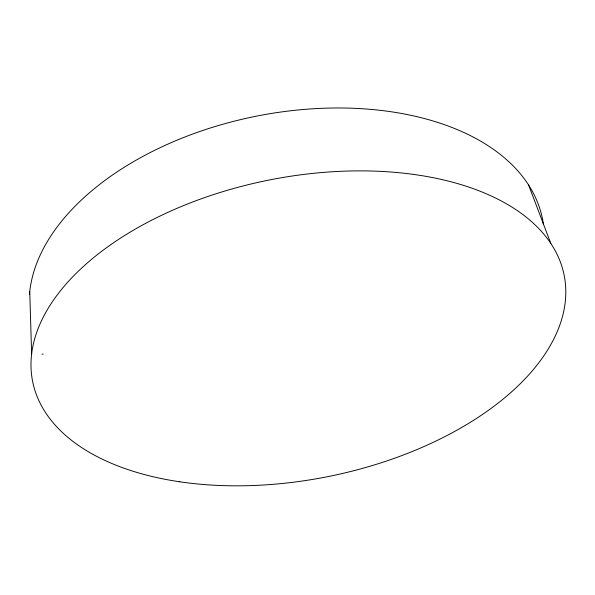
<?xml version="1.0" encoding="UTF-8"?>
<svg xmlns="http://www.w3.org/2000/svg" width="595" height="595" viewBox="0 0 595 595"><rect width="100%" height="100%" fill="white"/><g stroke="black" fill="none" stroke-linecap="round" stroke-linejoin="round"><path stroke-width="0.89" d="M42.029 354.107L43.19 354.122M528.583 184.993L550.851 243.511M29.75 291.609L31.617 353.973M29.475 294.466A260.818 156.939 -11.3 0 1 282.171 111.845A260.818 156.939 -11.3 0 1 543.406 224.241M179.854 481.809A271.022 151.182 -11.3 0 0 565.25 282.216A271.022 151.182 -11.3 0 0 150.059 221.028A271.022 151.182 -11.3 0 0 179.854 481.809"/></g></svg>
